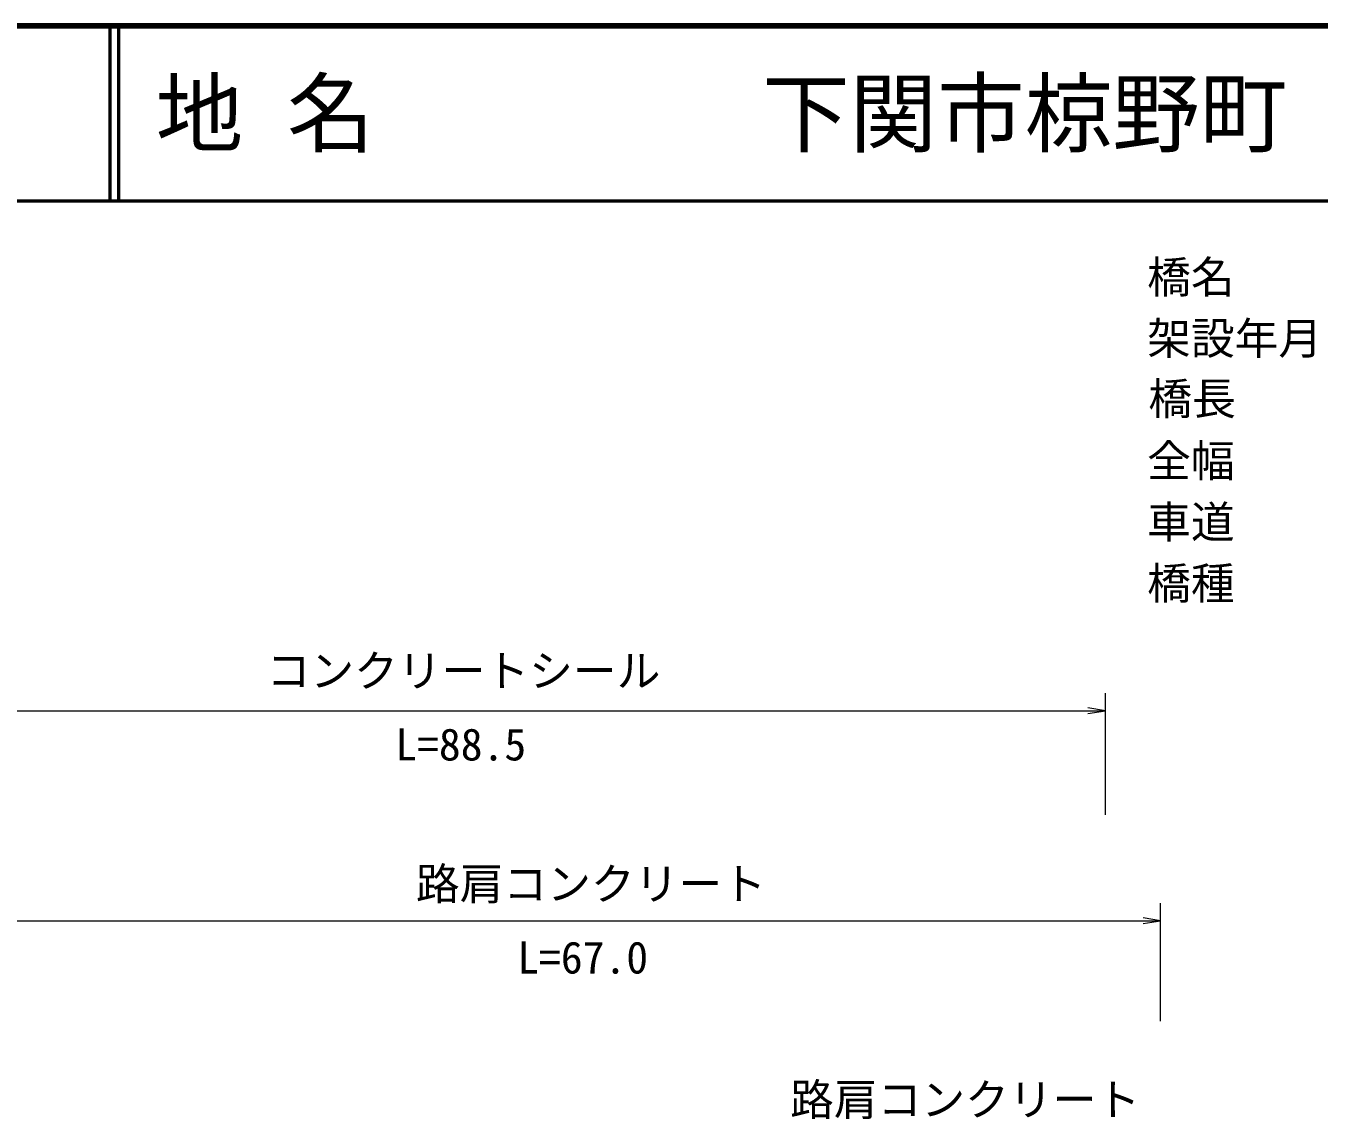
# Model space of a CAD drawing. Units: millimetres at full size, sheet at 1:1000; details may follow other scales. Extents: x 40000 to 680000, y 20000 to 380000.
# Drawn here: x 362959 to 436848, y 317517 to 380000 of the extents above; entities that cross this region are included whole.
import ezdxf
from ezdxf.enums import TextEntityAlignment as Align

# ---------------------------------------------------------------- set-up
doc = ezdxf.new("R2010")
doc.units = ezdxf.units.MM
doc.header["$LTSCALE"] = 1000
for name, color, linetype, lineweight in [('M-STR-HTXT', 7, 'Continuous', 13), ('M-TTL', 2, 'Continuous', 140), ('M-TTL-LINE', 7, 'Continuous', 50)]:
    doc.layers.add(name, color=color, linetype=linetype, lineweight=lineweight)
doc.layers.add('M-TTL-TXT', color=7, linetype='Continuous')
doc.styles.add('ＭＳ ゴシック', font='')
doc.styles.get('ＭＳ ゴシック').set_extended_font_data('MS Gothic')

# ---------------------------------------------------------------- blocks, each defined once
blk = doc.blocks.new('open_arrow')
at = {"color": 0, "linetype": 'Continuous', "lineweight": -2}
blk.add_lwpolyline([(7.5, 1.25), (0, 0), (7.5, -1.25)], dxfattribs=at)

msp = doc.modelspace()

# ---------------------------------------------------------------- linework, layer by layer
at = {"layer": 'M-STR-HTXT'}
for p, q in [((424635, 334918), (424635, 341859)), ((350737, 340859), (424635, 340859)), ((427793, 323122), (427793, 329859)), ((361489, 328859), (427793, 328859))]:
    msp.add_line(p, q, dxfattribs=at)
at = {"layer": 'M-TTL'}
msp.add_line((680000, 380000), (40000, 380000), dxfattribs=at)
at = {"layer": 'M-TTL-LINE'}
for p, q in [((367750, 380000), (367750, 370000)), ((368250, 380000), (368250, 370000)), ((40000, 370000), (680000, 370000))]:
    msp.add_line(p, q, dxfattribs=at)

# ---------------------------------------------------------------- block references
at = {"layer": 'M-STR-HTXT', "xscale": 133, "yscale": 133, "rotation": 180}
for p in [(424635, 340859), (427793, 328859)]:
    msp.add_blockref('open_arrow', p, dxfattribs=at)

# ---------------------------------------------------------------- texts
at = {"layer": 'M-STR-HTXT', "style": 'ＭＳ ゴシック'}
for s, p in [('橋名', (427023, 364177)), ('架設年月', (427023, 360677)), ('橋長', (427091, 357229)), ('全幅', (427023, 353677)), ('車道', (427023, 350177)), ('橋種', (427023, 346677))]:
    msp.add_text(s, height=1833, dxfattribs=at).set_placement(p, align=Align.BOTTOM_LEFT)
for s, p in [('コンクリートシール', (387962, 343145)), ('路肩コンクリート', (395244, 330968)), ('路肩コンクリート', (416623, 318639))]:
    msp.add_text(s, height=1833, dxfattribs=at).set_placement(p, align=Align.MIDDLE_CENTER)
for s, p in [('L=88.5', (387804, 337467)), ('L=67.0', (394771, 325289))]:
    msp.add_text(s, height=1833, dxfattribs=at).set_placement(p, align=Align.BOTTOM_CENTER)
at = {"layer": 'M-TTL-TXT', "style": 'ＭＳ ゴシック'}
for s, p in [('地 名', (370380, 375000)), ('下関市椋野町', (405024, 375000))]:
    msp.add_text(s, height=3666, dxfattribs=at).set_placement(p, align=Align.MIDDLE_LEFT)

doc.saveas('drawing.dxf')
